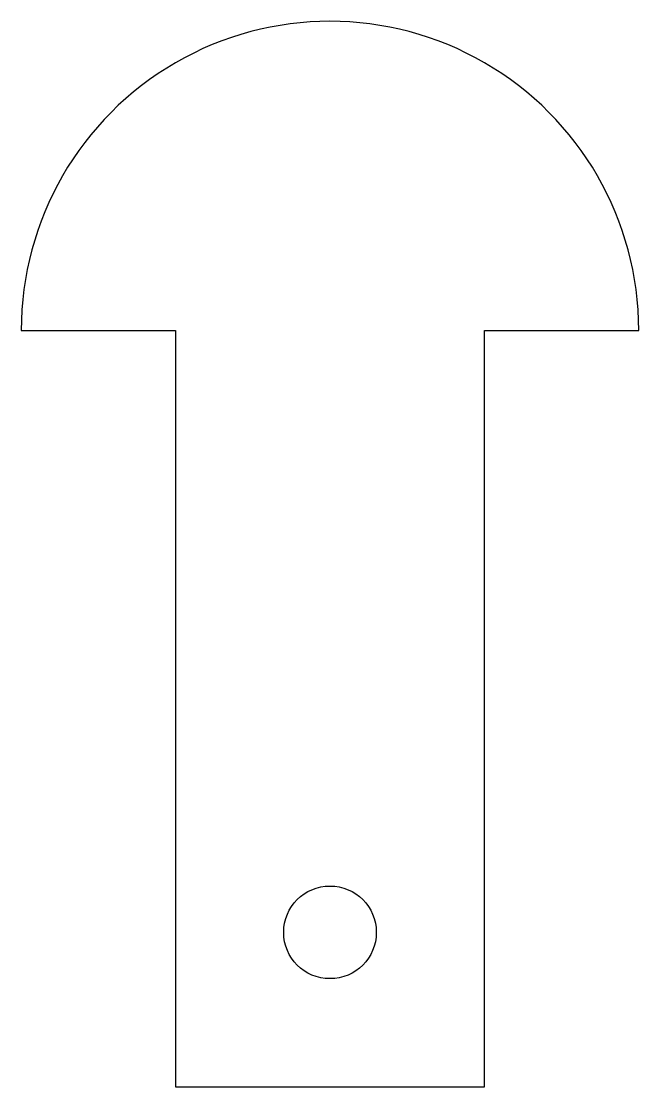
# Model space of a CAD drawing. Header units: millimetres. Extents: x -15 to 5, y 0 to 34.5.
import ezdxf

# ---------------------------------------------------------------- set-up
doc = ezdxf.new("R2010")
doc.units = ezdxf.units.MM

msp = doc.modelspace()

# ---------------------------------------------------------------- linework, layer by layer
msp.add_lwpolyline([(-15, 24.5), (-10, 24.5), (-10, 0), (0, 0), (0, 24.5), (5, 24.5, 1.001427)], format="xyb", close=True)
msp.add_circle((-5, 5), 1.5)

doc.saveas('drawing.dxf')
